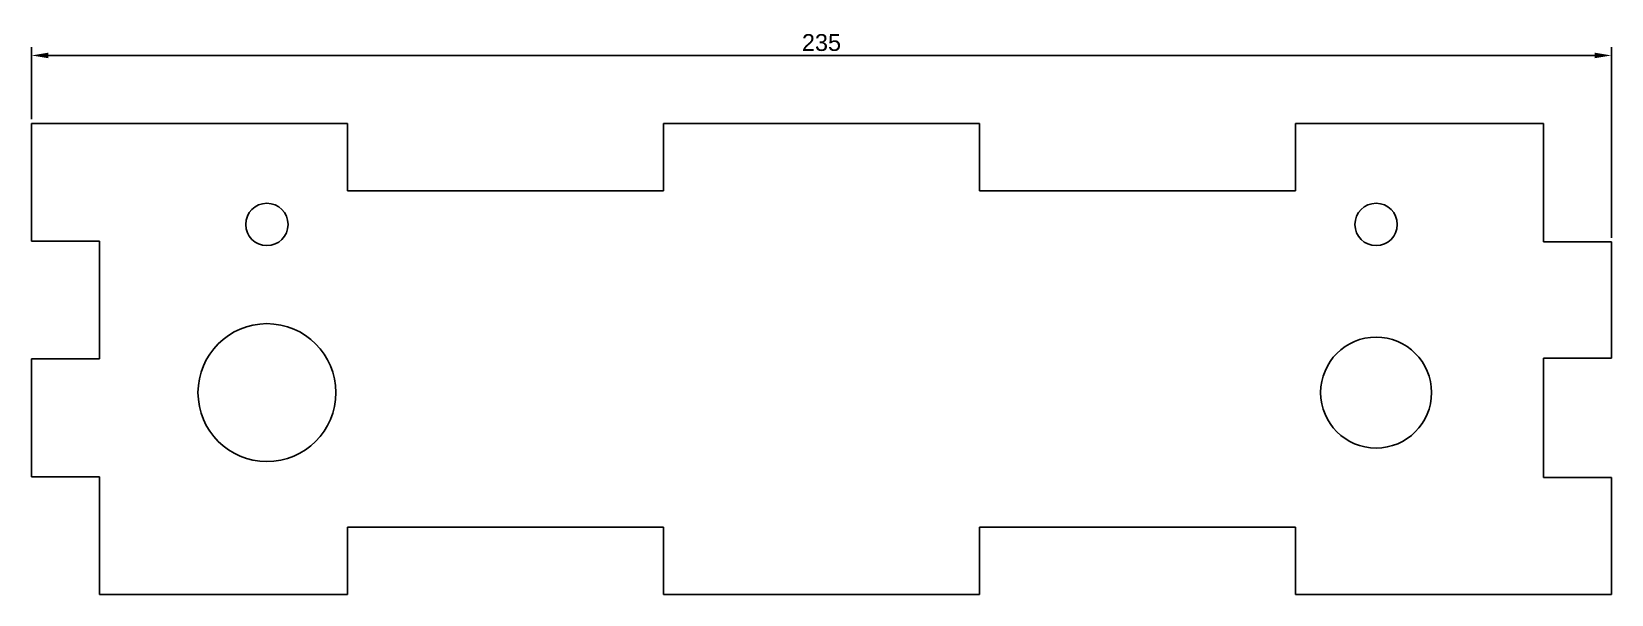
# Model space of a CAD drawing. Header units: millimetres. Extents: x 22 to 257, y 18 to 102.
import ezdxf

# ---------------------------------------------------------------- set-up
doc = ezdxf.new("R2010")
doc.units = ezdxf.units.MM
doc.layers.add('dim', color=10, linetype='Continuous')
doc.styles.get("Standard").update_dxf_attribs({"font": 'arial.ttf'})
doc.dimstyles.new('ISO-25', dxfattribs={"dimtxt": 2.5, "dimasz": 2.5, "dimexe": 1.25, "dimexo": 0.625, "dimtad": 1, "dimtxsty": 'Standard', "dimcen": 2.5, "dimadec": 0, "dimazin": 0, "dimtfac": 1, "dimtmove": 0, "dimatfit": 3, "dimfxl": 1, "dimarcsym": 0})

# ---------------------------------------------------------------- blocks, each defined once
blk = doc.blocks.new('*D1')
at = {"layer": 'Defpoints', "color": 0, "transparency": 16777216}
for p in [(257.34, 97.98), (22.34, 87.85), (257.34, 70.25)]:
    blk.add_point(p, dxfattribs=at)
at = {"layer": 'dim', "color": 0, "lineweight": -2, "transparency": 16777216}
for p, q in [((22.34, 88.48), (22.34, 99.23)), ((257.34, 70.88), (257.34, 99.23)), ((24.84, 97.98), (254.84, 97.98))]:
    blk.add_line(p, q, dxfattribs=at)
at = {"layer": 'dim', "color": 0, "transparency": 16777216}
for points in [[(24.84, 98.39), (24.84, 97.56), (22.34, 97.98)], [(254.84, 98.39), (254.84, 97.56), (257.34, 97.98)]]:
    blk.add_solid(points, dxfattribs=at)
at = {"layer": 'dim', "color": 0, "transparency": 16777216, "insert": (139.84, 99.88), "char_height": 2.5, "attachment_point": 5}
blk.add_mtext('235', dxfattribs=at)

msp = doc.modelspace()

# ---------------------------------------------------------------- linework, layer by layer
for p, q in [((22.344, 87.852), (22.344, 70.352)), ((69.344, 87.852), (22.344, 87.852)), ((69.344, 77.852), (69.344, 87.852)), ((163.344, 87.852), (116.344, 87.852)), ((116.344, 87.852), (116.344, 77.852)), ((163.344, 77.852), (163.344, 87.852)), ((210.344, 87.852), (210.344, 77.852)), ((247.244, 87.852), (210.344, 87.852)), ((247.244, 70.252), (247.244, 87.852)), ((116.344, 77.852), (69.344, 77.852)), ((210.344, 77.852), (163.344, 77.852)), ((22.344, 70.352), (32.444, 70.352)), ((32.444, 70.352), (32.444, 52.852)), ((257.344, 70.252), (247.244, 70.252)), ((257.344, 70.252), (257.344, 52.952)), ((22.344, 52.852), (22.344, 35.352)), ((32.444, 52.852), (22.344, 52.852)), ((247.244, 35.252), (247.244, 52.952)), ((247.244, 52.952), (257.344, 52.952)), ((22.344, 35.352), (32.444, 35.352)), ((32.444, 35.352), (32.444, 17.852)), ((257.344, 35.252), (247.244, 35.252)), ((257.344, 35.252), (257.344, 17.852)), ((69.344, 17.852), (69.344, 27.852)), ((69.344, 27.852), (116.344, 27.852)), ((116.344, 27.852), (116.344, 17.852)), ((163.344, 17.852), (163.344, 27.852)), ((163.344, 27.852), (210.344, 27.852)), ((210.344, 27.852), (210.344, 17.852)), ((32.444, 17.852), (69.344, 17.852)), ((116.344, 17.852), (163.344, 17.852)), ((210.344, 17.852), (257.344, 17.852))]:
    msp.add_line(p, q)
for centre, radius in [((57.344, 72.852), 3.15), ((222.344, 72.852), 3.15), ((57.344, 47.852), 10.25), ((222.344, 47.852), 8.25)]:
    msp.add_circle(centre, radius)

# ---------------------------------------------------------------- dimensions: what is measured, and where the dimension line sits
at = {"layer": 'dim'}
dim = msp.add_linear_dim(base=(257.344, 97.978), p1=(22.344, 87.852), p2=(257.344, 70.252), dimstyle='ISO-25', dxfattribs=at)
dim.commit()
dim.dimension.update_dxf_attribs({"geometry": '*D1', "text_midpoint": (139.844, 99.88)})

doc.saveas('drawing.dxf')
